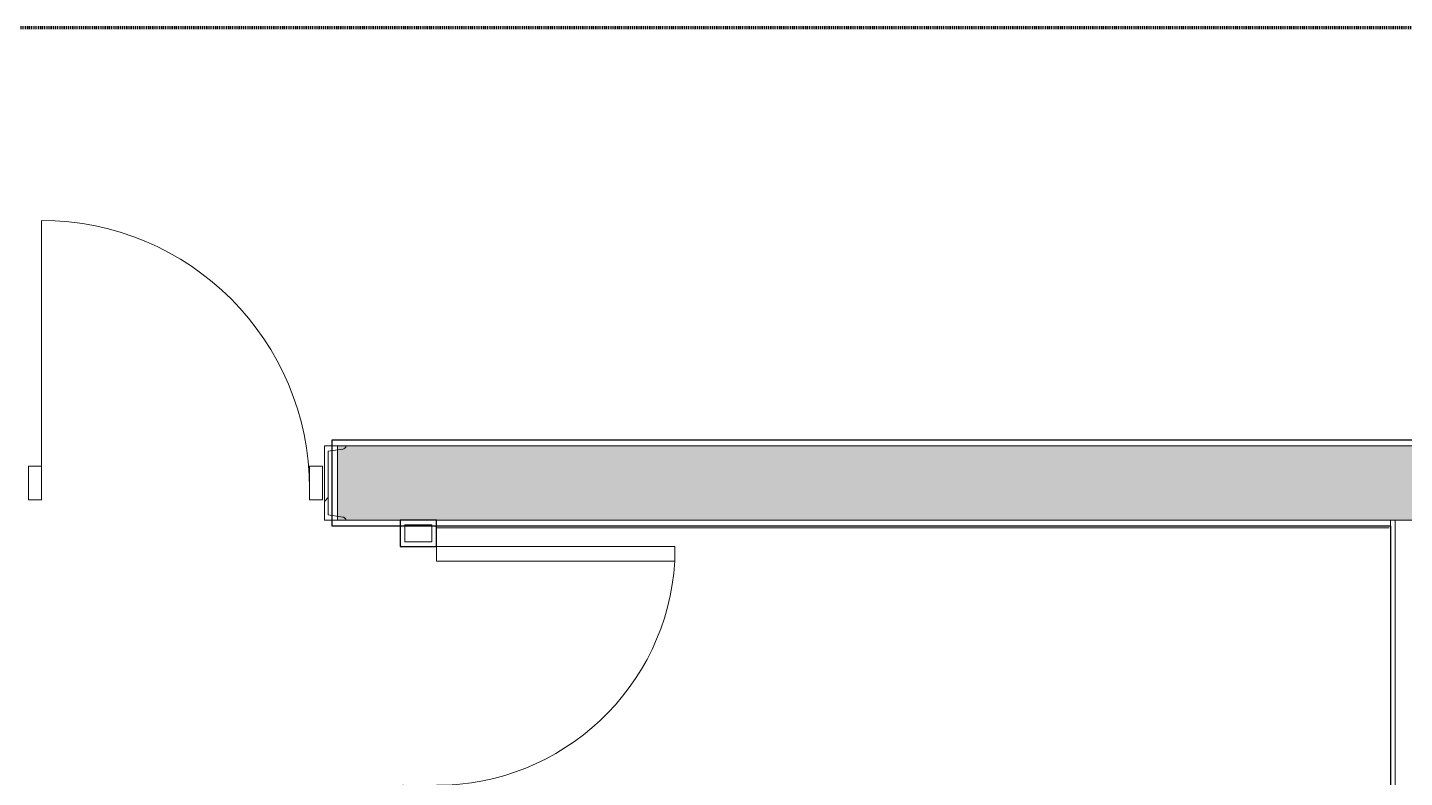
# Model space of a CAD drawing. Header units: inches. Extents: x 0 to 26364, y -23034 to 792.
# Drawn here: x 25119.9 to 25304.8, y -22404.1 to -22303.4 of the extents above; entities that cross this region are included whole.
import ezdxf

# ---------------------------------------------------------------- set-up
doc = ezdxf.new("R2010")
doc.units = ezdxf.units.IN
doc.header["$MEASUREMENT"] = 0
doc.linetypes.add('Dash', pattern=[0.25, 0.125, -0.125])
for name, color, linetype, lineweight in [('A-DOOR', 31, 'Continuous', 13), ('A-GENM', 13, 'Continuous', 13), ('A-GLAZ-CWMG', 51, 'Continuous', 13), ('A-WALL', 113, 'Continuous', 13), ('A-WALL-PATT', 111, 'Continuous', 25), ('I-WALL', 2, 'Continuous', 13), ('S-COLS', 52, 'Continuous', 13)]:
    doc.layers.add(name, color=color, linetype=linetype, lineweight=lineweight)
pattern_1 = [(0, (0, 0), (61.44, 15.36), [2.534, -43.546, 2.534, -43.546, -245.76]), (0, (0, 0), (61.44, 15.36), [-92.16, 2.534, -89.626, 2.534, -43.546, -107.52]), (0, (0, 0), (61.44, 15.36), [-230.4, 2.534, -28.186, 2.534, -74.266]), (120, (23.04, 7.68), (-44.02215, 45.528601), [2.534, -43.546, 2.534, -43.546, -245.76]), (120, (23.04, 7.68), (-44.02215, 45.528601), [-92.16, 2.534, -89.626, 2.534, -43.546, -107.52]), (120, (23.04, 7.68), (-44.02215, 45.528601), [-230.4, 2.534, -28.186, 2.534, -74.266]), (240, (30.72, 38.4), (-17.41785, -60.888601), [2.534, -43.546, 2.534, -43.546, -245.76]), (240, (30.72, 38.4), (-17.41785, -60.888601), [-92.16, 2.534, -89.626, 2.534, -43.546, -107.52]), (240, (30.72, 38.4), (-17.41785, -60.888601), [-230.4, 2.534, -28.186, 2.534, -74.266])]

# ---------------------------------------------------------------- blocks, each defined once
blk = doc.blocks.new('Locker Rooms and Restrooms_rvt-1-Egress Plan')
at = {"layer": 'I-WALL', "color": 7}
blk.add_line((25302.77, -22370.55), (25174.83, -22370.55), dxfattribs=at)
blk = doc.blocks.new('Single-Flush - 32_ x 84_-460923-Egress Plan')
at = {"layer": 'A-DOOR'}
for p, q in [((14, -2.44), (14, -34.44)), ((16, -2.44), (14, -2.44)), ((16, -2.44), (16, -34.44)), ((16, -34.44), (14, -34.44))]:
    blk.add_line(p, q, dxfattribs=at)
at = {"layer": 'A-DOOR', "lineweight": 9}
blk.add_arc((16, -2.44), 32.07, 180, 266.4241, dxfattribs=at)
blk = doc.blocks.new('Door_Single_Storefront - one-1371408-Egress Plan')
at = {"layer": 'A-DOOR'}
blk.add_line((-18, 36), (-18, 0), dxfattribs=at)
blk.add_arc((-18, 0), 36, 360, 90, dxfattribs=at)
blk = doc.blocks.new('Rectangular Mullion - Interior 1_75_ x 4_5_-1317096-Egress Plan')
at = {"layer": 'A-GLAZ-CWMG'}
for p, q in [((-1.75, 1.5), (0, 1.5)), ((-1.75, -3), (-1.75, 1.5)), ((0, 1.5), (0, -3)), ((0, -3), (-1.75, -3))]:
    blk.add_line(p, q, dxfattribs=at)
blk = doc.blocks.new('Rectangular Mullion - Interior 1_75_ x 4_5_-1317097-Egress Plan')
at = {"layer": 'A-GLAZ-CWMG'}
for p, q in [((0, 1.5), (-1.75, 1.5)), ((-1.75, 1.5), (-1.75, -3)), ((0, -3), (0, 1.5)), ((-1.75, -3), (0, -3))]:
    blk.add_line(p, q, dxfattribs=at)
blk = doc.blocks.new('Path of Travel - 02 Middle-1854141-Egress Plan')
at = {"layer": 'A-GENM', "linetype": 'Dash', "lineweight": 70}
blk.add_line((8.96, 0), (1082.96, 0), dxfattribs=at)

msp = doc.modelspace()

# ---------------------------------------------------------------- hatches: boundary and pattern name
at = {"layer": 'A-WALL-PATT', "lineweight": 9}
h = msp.add_hatch(dxfattribs=at)
h.set_pattern_fill('FP_11', color=256, style=0, pattern_type=2)
h.set_pattern_definition([(161.57, (0.96, 0.96), (-7.6802237, -0.0009796), [0, -54.643, 6.067, 0]), (18.43, (-0.96, 0.96), (-7.6802237, 0.0009796), [0, -54.643, 6.067, 0]), (108.43, (0.96, 0.96), (3.8382953, -19.20136532), [18.211, -42.499]), (71.57, (-0.96, 0.96), (3.8382953, 19.20136532), [18.211, -42.499])])
h.paths.add_polyline_path([(25738.77, -22369.55), (25738.77, -22359.55), (25563.52, -22359.55), (25563.52, -22369.55), (25662.11, -22369.55)], flags=0)
h.paths.add_polyline_path([(25481.52, -22369.55), (25481.52, -22359.55), (25161.52, -22359.55), (25161.52, -22369.55), (25381.37, -22369.55)], flags=0)
h.paths.add_polyline_path([(25118.02, -22369.55), (25118.02, -22359.55), (24920.27, -22359.55), (24920.27, -22369.55), (25100.63, -22369.55)], flags=0)
h.paths.add_polyline_path([(24842.14, -22369.55), (24842.14, -22359.55), (24630.77, -22359.55), (24630.77, -22369.55), (24819.89, -22369.55)], flags=0)
h.paths.add_polyline_path([(22798.64, -22369.55), (22798.64, -22359.55), (22781.39, -22359.55), (22781.39, -22369.55), (22784.51, -22369.55)], flags=0)
h = msp.add_hatch(dxfattribs=at)
h.set_pattern_fill('FP_10', color=256, style=0, pattern_type=2)
h.set_pattern_definition(pattern_1)
h.paths.add_polyline_path([(25170.58, -22787.3), (25170.58, -22627.18), (25169.95, -22627.18), (25169.95, -22787.3)], flags=0)
h.paths.add_polyline_path([(25170.58, -22623.55), (25170.58, -22602.68), (25172.39, -22602.68), (25172.39, -22602.05), (25169.95, -22602.05), (25169.95, -22623.55)], flags=0)
h.paths.add_polyline_path([(25170.81, -22566.05), (25172.39, -22566.05), (25172.39, -22565.43), (25170.58, -22565.43), (25170.58, -22553.68), (25172.39, -22553.68), (25172.39, -22553.05), (25169.95, -22553.05), (25169.95, -22566.05)], flags=0)
h.paths.add_polyline_path([(25172.39, -22517.05), (25172.39, -22516.43), (25170.58, -22516.43), (25170.58, -22405.68), (25172.39, -22405.68), (25172.39, -22405.05), (25169.95, -22405.05), (25169.95, -22517.05), (25170.81, -22517.05)], flags=0)
h.paths.add_polyline_path([(25169.95, -22373.05), (25172.39, -22373.05), (25172.39, -22372.43), (25170.58, -22372.43), (25170.58, -22369.55), (25169.95, -22369.55)], flags=0)
h = msp.add_hatch(dxfattribs=at)
h.set_pattern_fill('FP_10', color=256, style=0, pattern_type=2)
h.set_pattern_definition(pattern_1)
h.paths.add_polyline_path([(25174.2, -22787.3), (25174.83, -22787.3), (25174.83, -22602.05), (25172.39, -22602.05), (25172.39, -22602.68), (25174.2, -22602.68), (25174.2, -22786.55)], flags=0)
h.paths.add_polyline_path([(25174.83, -22566.05), (25174.83, -22561.18), (25174.2, -22561.18), (25174.2, -22565.43), (25172.39, -22565.43), (25172.39, -22566.05)], flags=0)
h.paths.add_polyline_path([(25174.2, -22557.55), (25174.83, -22557.55), (25174.83, -22553.05), (25172.39, -22553.05), (25172.39, -22553.68), (25174.2, -22553.68)], flags=0)
h.paths.add_polyline_path([(25172.39, -22517.05), (25174.83, -22517.05), (25174.83, -22405.05), (25172.39, -22405.05), (25172.39, -22405.68), (25174.2, -22405.68), (25174.2, -22516.43), (25172.39, -22516.43)], flags=0)
h.paths.add_polyline_path([(25172.39, -22373.05), (25174.83, -22373.05), (25174.83, -22369.55), (25170.58, -22369.55), (25170.58, -22370.18), (25174.2, -22370.18), (25174.2, -22372.43), (25172.39, -22372.43)], flags=0)
h = msp.add_hatch(dxfattribs=at)
h.set_pattern_fill('FP_10', color=256, style=0, pattern_type=2)
h.set_pattern_definition(pattern_1)
h.paths.add_polyline_path([(25302.95, -22787.3), (25303.58, -22787.3), (25303.58, -22561.18), (25302.95, -22561.18), (25302.95, -22786.55)], flags=0)
h.paths.add_polyline_path([(25302.95, -22557.55), (25303.58, -22557.55), (25303.58, -22369.55), (25302.95, -22369.55), (25302.95, -22556.93)], flags=0)
at = {"layer": 'S-COLS', "lineweight": 9}
h = msp.add_hatch(dxfattribs=at)
h.set_pattern_fill('FP_8', color=256, style=0, pattern_type=2)
h.set_pattern_definition([(45, (0, 0), (-19.00703, 19.00703), []), (45, (0, 28.8), (-19.00703, 19.00703), [])])
h.paths.add_polyline_path([(25162.66, -22369.55), (25162.53, -22369.24), (25162.22, -22369.12), (25160.29, -22368.81), (25160.29, -22360.29), (25162.53, -22359.86), (25162.66, -22359.55), (25159.77, -22359.55), (25159.77, -22369.55)], flags=0)

# ---------------------------------------------------------------- linework, layer by layer
at = {"layer": 'A-WALL', "lineweight": 9}
for p, q in [((25161.52, -22359.55), (25161.52, -22369.55)), ((25161.52, -22359.55), (25481.52, -22359.55)), ((25161.52, -22369.55), (25481.52, -22369.55)), ((25302.95, -22370.3), (25302.95, -22369.55)), ((25303.58, -22370.3), (25303.58, -22369.55)), ((25170.58, -22370.18), (25174.2, -22370.18)), ((25170.58, -22370.18), (25170.58, -22372.43)), ((25174.2, -22372.43), (25174.2, -22370.18)), ((25303.58, -22370.3), (25303.58, -22557.55)), ((25170.58, -22372.43), (25174.2, -22372.43))]:
    msp.add_line(p, q, dxfattribs=at)
at = {"layer": 'I-WALL', "lineweight": 25}
for p, q in [((25482.27, -22358.8), (25160.77, -22358.8)), ((25160.77, -22358.8), (25160.77, -22370.3)), ((25174.83, -22369.55), (25169.95, -22369.55)), ((25169.95, -22369.55), (25169.95, -22373.05)), ((25174.83, -22373.05), (25174.83, -22369.55)), ((25160.77, -22370.3), (25302.95, -22370.3)), ((25302.95, -22370.3), (25302.95, -22556.93)), ((25169.95, -22373.05), (25174.83, -22373.05))]:
    msp.add_line(p, q, dxfattribs=at)
at = {"layer": 'S-COLS', "lineweight": 15}
for p, q in [((25162.66, -22359.55), (25159.77, -22359.55)), ((25159.77, -22359.55), (25159.77, -22369.55)), ((25160.29, -22360.29), (25162.22, -22359.99)), ((25160.29, -22368.81), (25160.29, -22360.29)), ((25159.77, -22369.55), (25162.66, -22369.55)), ((25162.22, -22369.12), (25160.29, -22368.81))]:
    msp.add_line(p, q, dxfattribs=at)
for centre, start, end in [((25162.22, -22359.55), 270, 0), ((25162.22, -22369.55), 0, 90)]:
    msp.add_arc(centre, 0.436, start, end, dxfattribs=at)

# ---------------------------------------------------------------- block references
at = {"lineweight": 5}
msp.add_blockref('Locker Rooms and Restrooms_rvt-1-Egress Plan', (0, 0), dxfattribs=at)
at = {"layer": 'A-DOOR'}
msp.add_blockref('Door_Single_Storefront - one-1371408-Egress Plan', (25139.77, -22365.3), dxfattribs=at)
at = {"layer": 'A-DOOR', "rotation": 90}
msp.add_blockref('Single-Flush - 32_ x 84_-460923-Egress Plan', (25172.39, -22389.05), dxfattribs=at)
at = {"layer": 'A-GENM'}
msp.add_blockref('Path of Travel - 02 Middle-1854141-Egress Plan', (24874.87, -22303.41), dxfattribs=at)
at = {"layer": 'A-GLAZ-CWMG', "rotation": 180}
msp.add_blockref('Rectangular Mullion - Interior 1_75_ x 4_5_-1317097-Egress Plan', (25120.02, -22365.3), dxfattribs=at)
at = {"layer": 'A-GLAZ-CWMG', "extrusion": (0, 0, -1), "rotation": 180}
msp.add_blockref('Rectangular Mullion - Interior 1_75_ x 4_5_-1317096-Egress Plan', (-25159.52, -22365.3), dxfattribs=at)

doc.saveas('drawing.dxf')
